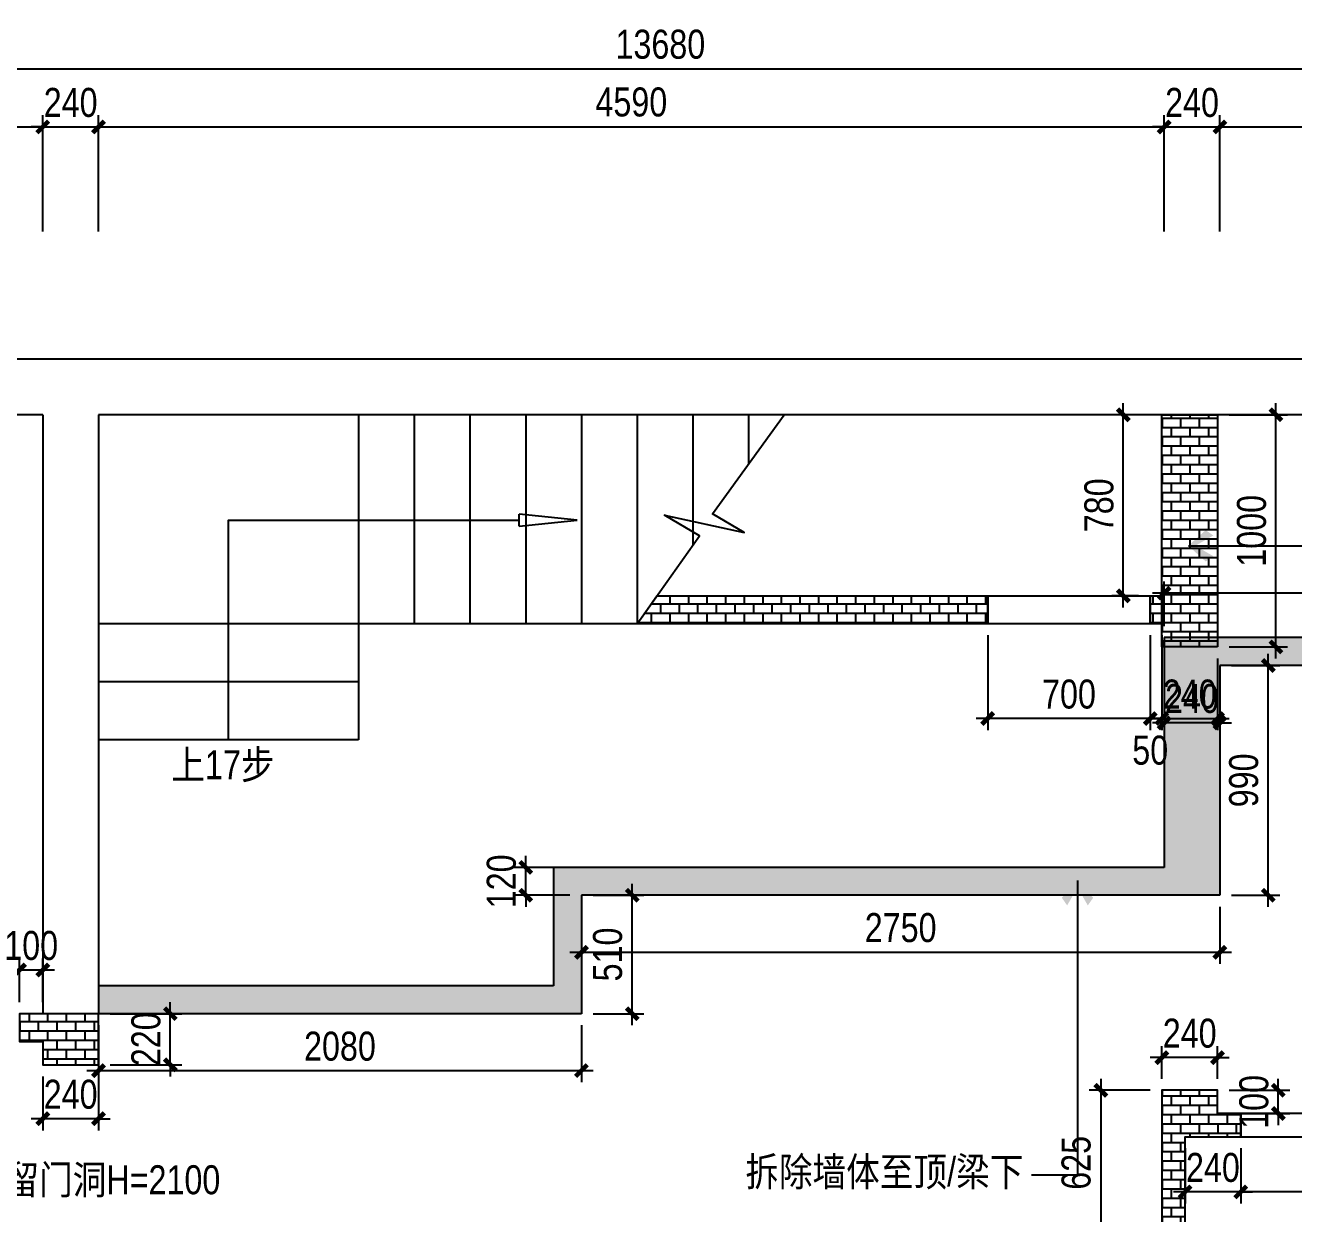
# Model space of a CAD drawing. Extents: x 160245 to 405305, y -111140 to 232735.
# Drawn here: x 319581 to 325044, y 79552 to 84670 of the extents above; entities that cross this region are included whole.
import ezdxf

# ---------------------------------------------------------------- set-up
doc = ezdxf.new("R2010")
doc.units = 0
doc.header["$LTSCALE"] = 10
doc.header["$MEASUREMENT"] = 0
doc.linetypes.add('DASH', pattern=[0.35, 0.25, -0.1])
doc.layers.get('Defpoints').update_dxf_attribs({"color": 229})
for name, color, linetype in [('P-N wall 新建隔墙2', 241, 'Continuous'), ('P-O wall 原始墙体', 245, 'Continuous'), ('P-O wall 拆除墙体', 245, 'Continuous'), ('P-o 原建筑尺寸', 8, 'Continuous'), ('P-Stair 楼梯（原建筑设备）', 159, 'Continuous')]:
    doc.layers.add(name, color=color, linetype=linetype)
doc.styles.add('PDC DIM', font='PMingLiU-ExtB.ttf', dxfattribs={"width": 0.85})
doc.dimstyles.new('PDC-A2', dxfattribs={"dimscale": 0, "dimtxt": 2.5, "dimasz": 1, "dimexe": 1, "dimexo": 1, "dimgap": 0.7, "dimtad": 1, "dimdec": 0, "dimtxsty": 'PDC DIM', "dimblk": 'ARCHTICK', "dimcen": 1, "dimdle": 1, "dimclrd": 8, "dimclre": 8, "dimclrt": 9, "dimadec": 0, "dimazin": 0, "dimtfac": 1, "dimtdec": 0, "dimtix": 1, "dimtmove": 2, "dimatfit": 3, "dimldrblk": 'PDC A2 T R', "dimfxl": 10, "dimfxlon": 1, "dimarcsym": 0})
pattern_1 = [(0, (9438.613, 385738.773), (0, 40), []), (90, (9438.613, 385738.773), (-40, 40), [40, -40])]

# ---------------------------------------------------------------- blocks, each defined once
blk = doc.blocks.new('ggf')
for p, q in [((-151815.7, -293348.9), (-151841.7, -293598.4)), ((-151789.7, -293598.4), (-151815.7, -293348.9)), ((-151789.7, -293598.4), (-151841.7, -293598.4))]:
    blk.add_line(p, q)
blk = doc.blocks.new('_ArchTick')
at = {"color": 0, "linetype": 'ByBlock', "const_width": 0.4}
blk.add_lwpolyline([(-0.5, -0.5), (0.5, 0.5)], dxfattribs=at)
blk = doc.blocks.new('*D1537')
at = {"layer": 'Defpoints', "color": 0}
for p in [(319656.5, 84233), (315716.5, 83733), (319656.5, 83733)]:
    blk.add_point(p, dxfattribs=at)
at = {"layer": 'P-o 原建筑尺寸', "color": 8, "lineweight": -2}
for p, q in [((315716.5, 83783), (315716.5, 84283)), ((319656.5, 83783), (319656.5, 84283)), ((315666.5, 84233), (319706.5, 84233))]:
    blk.add_line(p, q, dxfattribs=at)
at = {"layer": 'P-o 原建筑尺寸', "color": 8, "lineweight": -2, "xscale": 50, "yscale": 50, "zscale": 50, "rotation": 180}
blk.add_blockref('_ArchTick', (315716.5, 84233), dxfattribs=at)
at = {"layer": 'P-o 原建筑尺寸', "color": 8, "lineweight": -2, "xscale": 50, "yscale": 50, "zscale": 50}
blk.add_blockref('_ArchTick', (319656.5, 84233), dxfattribs=at)
at = {"layer": 'P-o 原建筑尺寸', "color": 9, "insert": (317686.5, 84338.4), "char_height": 125, "attachment_point": 5, "style": 'PDC DIM'}
blk.add_mtext('3940', dxfattribs=at)
blk = doc.blocks.new('PDC A2 T R')
at = {"color": 0, "linetype": 'ByBlock'}
blk.add_line((0, 0), (-2, 0), dxfattribs=at)
for points in [[(-2.15, 0.89), (-1.49, 1.35), (-0.6, 0), (0, 0)], [(-2.15, -0.89), (-1.49, -1.35), (-0.6, 0), (0, 0)]]:
    blk.add_solid(points, dxfattribs=at)
blk = doc.blocks.new('*D1538')
at = {"layer": 'Defpoints', "color": 0}
for p in [(319896.5, 84233), (319656.5, 83733), (319896.5, 83733)]:
    blk.add_point(p, dxfattribs=at)
at = {"layer": 'P-o 原建筑尺寸', "color": 8, "lineweight": -2}
for p, q in [((319656.5, 83783), (319656.5, 84283)), ((319896.5, 83783), (319896.5, 84283)), ((319656.5, 84233), (319606.5, 84233)), ((319656.5, 84233), (319896.5, 84233)), ((319896.5, 84233), (319946.5, 84233))]:
    blk.add_line(p, q, dxfattribs=at)
at = {"layer": 'P-o 原建筑尺寸', "color": 8, "lineweight": -2, "xscale": 50, "yscale": 50, "zscale": 50}
blk.add_blockref('_ArchTick', (319656.5, 84233), dxfattribs=at)
at = {"layer": 'P-o 原建筑尺寸', "color": 8, "lineweight": -2, "xscale": 50, "yscale": 50, "zscale": 50, "rotation": 180}
blk.add_blockref('_ArchTick', (319896.5, 84233), dxfattribs=at)
at = {"layer": 'P-o 原建筑尺寸', "color": 9, "insert": (319776.5, 84337.6), "char_height": 125, "attachment_point": 5, "style": 'PDC DIM'}
blk.add_mtext('240', dxfattribs=at)
blk = doc.blocks.new('*D1539')
at = {"layer": 'Defpoints', "color": 0}
for p in [(328916.5, 84233), (324726.5, 83733), (328916.5, 83733)]:
    blk.add_point(p, dxfattribs=at)
at = {"layer": 'P-o 原建筑尺寸', "color": 8, "lineweight": -2}
for p, q in [((324726.5, 83783), (324726.5, 84283)), ((328916.5, 83783), (328916.5, 84283)), ((324676.5, 84233), (328966.5, 84233))]:
    blk.add_line(p, q, dxfattribs=at)
at = {"layer": 'P-o 原建筑尺寸', "color": 8, "lineweight": -2, "xscale": 50, "yscale": 50, "zscale": 50, "rotation": 180}
blk.add_blockref('_ArchTick', (324726.5, 84233), dxfattribs=at)
at = {"layer": 'P-o 原建筑尺寸', "color": 8, "lineweight": -2, "xscale": 50, "yscale": 50, "zscale": 50}
blk.add_blockref('_ArchTick', (328916.5, 84233), dxfattribs=at)
at = {"layer": 'P-o 原建筑尺寸', "color": 9, "insert": (326821.5, 84338.4), "char_height": 125, "attachment_point": 5, "style": 'PDC DIM'}
blk.add_mtext('4190', dxfattribs=at)
blk = doc.blocks.new('*D1541')
at = {"layer": 'Defpoints', "color": 0}
for p in [(329156.5, 84483), (315476.5, 83733), (329156.5, 83733)]:
    blk.add_point(p, dxfattribs=at)
at = {"layer": 'P-o 原建筑尺寸', "color": 8, "lineweight": -2}
for p, q in [((315476.5, 83983), (315476.5, 84533)), ((329156.5, 83983), (329156.5, 84533)), ((315426.5, 84483), (329206.5, 84483))]:
    blk.add_line(p, q, dxfattribs=at)
at = {"layer": 'P-o 原建筑尺寸', "color": 8, "lineweight": -2, "xscale": 50, "yscale": 50, "zscale": 50, "rotation": 180}
blk.add_blockref('_ArchTick', (315476.5, 84483), dxfattribs=at)
at = {"layer": 'P-o 原建筑尺寸', "color": 8, "lineweight": -2, "xscale": 50, "yscale": 50, "zscale": 50}
blk.add_blockref('_ArchTick', (329156.5, 84483), dxfattribs=at)
at = {"layer": 'P-o 原建筑尺寸', "color": 9, "insert": (322316.5, 84588.4), "char_height": 125, "attachment_point": 5, "style": 'PDC DIM'}
blk.add_mtext('13680', dxfattribs=at)
blk = doc.blocks.new('*D1554')
at = {"layer": 'Defpoints', "color": 0}
for p in [(324486.5, 84233), (319896.5, 83733), (324486.5, 83733)]:
    blk.add_point(p, dxfattribs=at)
at = {"layer": 'P-o 原建筑尺寸', "color": 8, "lineweight": -2}
for p, q in [((319896.5, 83783), (319896.5, 84283)), ((324486.5, 83783), (324486.5, 84283)), ((319846.5, 84233), (324536.5, 84233))]:
    blk.add_line(p, q, dxfattribs=at)
at = {"layer": 'P-o 原建筑尺寸', "color": 8, "lineweight": -2, "xscale": 50, "yscale": 50, "zscale": 50, "rotation": 180}
blk.add_blockref('_ArchTick', (319896.5, 84233), dxfattribs=at)
at = {"layer": 'P-o 原建筑尺寸', "color": 8, "lineweight": -2, "xscale": 50, "yscale": 50, "zscale": 50}
blk.add_blockref('_ArchTick', (324486.5, 84233), dxfattribs=at)
at = {"layer": 'P-o 原建筑尺寸', "color": 9, "insert": (322191.5, 84339.6), "char_height": 125, "attachment_point": 5, "style": 'PDC DIM'}
blk.add_mtext('4590', dxfattribs=at)
blk = doc.blocks.new('*D1555')
at = {"layer": 'Defpoints', "color": 0}
for p in [(324726.5, 84233), (324486.5, 83733), (324726.5, 83733)]:
    blk.add_point(p, dxfattribs=at)
at = {"layer": 'P-o 原建筑尺寸', "color": 8, "lineweight": -2}
for p, q in [((324486.5, 83783), (324486.5, 84283)), ((324726.5, 83783), (324726.5, 84283)), ((324486.5, 84233), (324436.5, 84233)), ((324486.5, 84233), (324726.5, 84233)), ((324726.5, 84233), (324776.5, 84233))]:
    blk.add_line(p, q, dxfattribs=at)
at = {"layer": 'P-o 原建筑尺寸', "color": 8, "lineweight": -2, "xscale": 50, "yscale": 50, "zscale": 50}
blk.add_blockref('_ArchTick', (324486.5, 84233), dxfattribs=at)
at = {"layer": 'P-o 原建筑尺寸', "color": 8, "lineweight": -2, "xscale": 50, "yscale": 50, "zscale": 50, "rotation": 180}
blk.add_blockref('_ArchTick', (324726.5, 84233), dxfattribs=at)
at = {"layer": 'P-o 原建筑尺寸', "color": 9, "insert": (324606.5, 84337.6), "char_height": 125, "attachment_point": 5, "style": 'PDC DIM'}
blk.add_mtext('240', dxfattribs=at)
blk = doc.blocks.new('*D1622')
at = {"layer": 'Defpoints', "color": 0}
for p in [(319896.5, 80413), (321976.5, 80413), (321976.5, 80167.7)]:
    blk.add_point(p, dxfattribs=at)
at = {"layer": 'P-O wall 拆除墙体', "color": 8, "lineweight": -2}
for p, q in [((319896.5, 80363), (319896.5, 80117.7)), ((321976.5, 80363), (321976.5, 80117.7)), ((319846.5, 80167.7), (322026.5, 80167.7))]:
    blk.add_line(p, q, dxfattribs=at)
at = {"layer": 'P-O wall 拆除墙体', "color": 8, "lineweight": -2, "xscale": 50, "yscale": 50, "zscale": 50, "rotation": 180}
blk.add_blockref('_ArchTick', (319896.5, 80167.7), dxfattribs=at)
at = {"layer": 'P-O wall 拆除墙体', "color": 8, "lineweight": -2, "xscale": 50, "yscale": 50, "zscale": 50}
blk.add_blockref('_ArchTick', (321976.5, 80167.7), dxfattribs=at)
at = {"layer": 'P-O wall 拆除墙体', "color": 9, "insert": (320936.5, 80272.3), "char_height": 125, "attachment_point": 5, "style": 'PDC DIM'}
blk.add_mtext('2080', dxfattribs=at)
blk = doc.blocks.new('*D1623')
at = {"layer": 'Defpoints', "color": 0}
for p in [(321976.5, 80923), (322195.6, 80923), (321976.5, 80413)]:
    blk.add_point(p, dxfattribs=at)
at = {"layer": 'P-O wall 拆除墙体', "color": 8, "lineweight": -2}
for p, q in [((322195.6, 80363), (322195.6, 80973)), ((322026.5, 80923), (322245.6, 80923)), ((322026.5, 80413), (322245.6, 80413))]:
    blk.add_line(p, q, dxfattribs=at)
at = {"layer": 'P-O wall 拆除墙体', "color": 8, "lineweight": -2, "xscale": 50, "yscale": 50, "zscale": 50}
for p, rotation in [((322195.6, 80923), 90), ((322195.6, 80413), 270)]:
    blk.add_blockref('_ArchTick', p, dxfattribs=dict(at, rotation=rotation))
at = {"layer": 'P-O wall 拆除墙体', "color": 9, "insert": (322089.8, 80668), "char_height": 125, "attachment_point": 5, "rotation": 90, "style": 'PDC DIM'}
blk.add_mtext('510', dxfattribs=at)
blk = doc.blocks.new('*D1624')
at = {"layer": 'Defpoints', "color": 0}
for p in [(321976.5, 80923), (324726.5, 80923), (324726.5, 80677.3)]:
    blk.add_point(p, dxfattribs=at)
at = {"layer": 'P-O wall 拆除墙体', "color": 8, "lineweight": -2}
for p, q in [((321976.5, 80873), (321976.5, 80627.3)), ((324726.5, 80873), (324726.5, 80627.3)), ((321926.5, 80677.3), (324776.5, 80677.3))]:
    blk.add_line(p, q, dxfattribs=at)
at = {"layer": 'P-O wall 拆除墙体', "color": 8, "lineweight": -2, "xscale": 50, "yscale": 50, "zscale": 50, "rotation": 180}
blk.add_blockref('_ArchTick', (321976.5, 80677.3), dxfattribs=at)
at = {"layer": 'P-O wall 拆除墙体', "color": 8, "lineweight": -2, "xscale": 50, "yscale": 50, "zscale": 50}
blk.add_blockref('_ArchTick', (324726.5, 80677.3), dxfattribs=at)
at = {"layer": 'P-O wall 拆除墙体', "color": 9, "insert": (323351.5, 80783.1), "char_height": 125, "attachment_point": 5, "style": 'PDC DIM'}
blk.add_mtext('2750', dxfattribs=at)
blk = doc.blocks.new('*D1625')
at = {"layer": 'Defpoints', "color": 0}
for p in [(324726.5, 81913), (324934.9, 81913), (324726.5, 80923)]:
    blk.add_point(p, dxfattribs=at)
at = {"layer": 'P-O wall 拆除墙体', "color": 8, "lineweight": -2}
for p, q in [((324934.9, 80873), (324934.9, 81963)), ((324776.5, 81913), (324984.9, 81913)), ((324776.5, 80923), (324984.9, 80923))]:
    blk.add_line(p, q, dxfattribs=at)
at = {"layer": 'P-O wall 拆除墙体', "color": 8, "lineweight": -2, "xscale": 50, "yscale": 50, "zscale": 50}
for p, rotation in [((324934.9, 81913), 90), ((324934.9, 80923), 270)]:
    blk.add_blockref('_ArchTick', p, dxfattribs=dict(at, rotation=rotation))
at = {"layer": 'P-O wall 拆除墙体', "color": 9, "insert": (324829.5, 81418), "char_height": 125, "attachment_point": 5, "rotation": 90, "style": 'PDC DIM'}
blk.add_mtext('990', dxfattribs=at)
blk = doc.blocks.new('*D1626')
at = {"layer": 'Defpoints', "color": 0}
for p in [(324486.5, 82224.3), (324486.5, 82033), (327906.5, 82033)]:
    blk.add_point(p, dxfattribs=at)
at = {"layer": 'P-O wall 拆除墙体', "color": 8, "lineweight": -2}
for p, q in [((324486.5, 82083), (324486.5, 82274.3)), ((327906.5, 82083), (327906.5, 82274.3)), ((327956.5, 82224.3), (324436.5, 82224.3))]:
    blk.add_line(p, q, dxfattribs=at)
at = {"layer": 'P-O wall 拆除墙体', "color": 8, "lineweight": -2, "xscale": 50, "yscale": 50, "zscale": 50, "rotation": 180}
blk.add_blockref('_ArchTick', (324486.5, 82224.3), dxfattribs=at)
at = {"layer": 'P-O wall 拆除墙体', "color": 8, "lineweight": -2, "xscale": 50, "yscale": 50, "zscale": 50}
blk.add_blockref('_ArchTick', (327906.5, 82224.3), dxfattribs=at)
at = {"layer": 'P-O wall 拆除墙体', "color": 9, "insert": (326196.5, 82328.9), "char_height": 125, "attachment_point": 5, "style": 'PDC DIM'}
blk.add_mtext('3420', dxfattribs=at)
blk = doc.blocks.new('*D1633')
at = {"layer": 'Defpoints', "color": 0}
for p in [(321736.7, 81043), (321976.5, 81043), (321976.5, 80923)]:
    blk.add_point(p, dxfattribs=at)
at = {"layer": 'P-O wall 拆除墙体', "color": 8, "lineweight": -2}
for p, q in [((321736.7, 81043), (321736.7, 81093)), ((321926.5, 81043), (321686.7, 81043)), ((321736.7, 80923), (321736.7, 81043)), ((321926.5, 80923), (321686.7, 80923)), ((321736.7, 80923), (321736.7, 80873))]:
    blk.add_line(p, q, dxfattribs=at)
at = {"layer": 'P-O wall 拆除墙体', "color": 8, "lineweight": -2, "xscale": 50, "yscale": 50, "zscale": 50}
for p, rotation in [((321736.7, 81043), 270), ((321736.7, 80923), 90)]:
    blk.add_blockref('_ArchTick', p, dxfattribs=dict(at, rotation=rotation))
at = {"layer": 'P-O wall 拆除墙体', "color": 9, "insert": (321632.1, 80983), "char_height": 125, "attachment_point": 5, "rotation": 90, "style": 'PDC DIM'}
blk.add_mtext('120', dxfattribs=at)
blk = doc.blocks.new('*D1634')
at = {"layer": 'Defpoints', "color": 0}
for p in [(324486.5, 81913), (324726.5, 81913), (324486.5, 81665.5)]:
    blk.add_point(p, dxfattribs=at)
at = {"layer": 'P-O wall 拆除墙体', "color": 8, "lineweight": -2}
for p, q in [((324486.5, 81863), (324486.5, 81615.5)), ((324726.5, 81863), (324726.5, 81615.5)), ((324486.5, 81665.5), (324436.5, 81665.5)), ((324726.5, 81665.5), (324486.5, 81665.5)), ((324726.5, 81665.5), (324776.5, 81665.5))]:
    blk.add_line(p, q, dxfattribs=at)
at = {"layer": 'P-O wall 拆除墙体', "color": 8, "lineweight": -2, "xscale": 50, "yscale": 50, "zscale": 50}
blk.add_blockref('_ArchTick', (324486.5, 81665.5), dxfattribs=at)
at = {"layer": 'P-O wall 拆除墙体', "color": 8, "lineweight": -2, "xscale": 50, "yscale": 50, "zscale": 50, "rotation": 180}
blk.add_blockref('_ArchTick', (324726.5, 81665.5), dxfattribs=at)
at = {"layer": 'P-O wall 拆除墙体', "color": 9, "insert": (324606.5, 81770.1), "char_height": 125, "attachment_point": 5, "style": 'PDC DIM'}
blk.add_mtext('240', dxfattribs=at)
blk = doc.blocks.new('*D1685')
at = {"layer": 'Defpoints', "color": 0}
for p in [(319556.5, 80601.4), (318756.5, 80413), (319556.5, 80413)]:
    blk.add_point(p, dxfattribs=at)
at = {"layer": 'P-N wall 新建隔墙2', "color": 8, "lineweight": -2}
for p, q in [((318756.5, 80463), (318756.5, 80651.4)), ((319556.5, 80463), (319556.5, 80651.4)), ((318706.5, 80601.4), (319606.5, 80601.4))]:
    blk.add_line(p, q, dxfattribs=at)
at = {"layer": 'P-N wall 新建隔墙2', "color": 8, "lineweight": -2, "xscale": 50, "yscale": 50, "zscale": 50, "rotation": 180}
blk.add_blockref('_ArchTick', (318756.5, 80601.4), dxfattribs=at)
at = {"layer": 'P-N wall 新建隔墙2', "color": 8, "lineweight": -2, "xscale": 50, "yscale": 50, "zscale": 50}
blk.add_blockref('_ArchTick', (319556.5, 80601.4), dxfattribs=at)
at = {"layer": 'P-N wall 新建隔墙2', "color": 9, "insert": (319156.5, 80706), "char_height": 125, "attachment_point": 5, "style": 'PDC DIM'}
blk.add_mtext('800', dxfattribs=at)
blk = doc.blocks.new('*D1686')
at = {"layer": 'Defpoints', "color": 0}
for p in [(319656.5, 80601.4), (319556.5, 80413), (319656.5, 80413)]:
    blk.add_point(p, dxfattribs=at)
at = {"layer": 'P-N wall 新建隔墙2', "color": 8, "lineweight": -2}
for p, q in [((319556.5, 80463), (319556.5, 80651.4)), ((319656.5, 80463), (319656.5, 80651.4)), ((319556.5, 80601.4), (319506.5, 80601.4)), ((319556.5, 80601.4), (319656.5, 80601.4)), ((319656.5, 80601.4), (319706.5, 80601.4))]:
    blk.add_line(p, q, dxfattribs=at)
at = {"layer": 'P-N wall 新建隔墙2', "color": 8, "lineweight": -2, "xscale": 50, "yscale": 50, "zscale": 50}
blk.add_blockref('_ArchTick', (319556.5, 80601.4), dxfattribs=at)
at = {"layer": 'P-N wall 新建隔墙2', "color": 8, "lineweight": -2, "xscale": 50, "yscale": 50, "zscale": 50, "rotation": 180}
blk.add_blockref('_ArchTick', (319656.5, 80601.4), dxfattribs=at)
at = {"layer": 'P-N wall 新建隔墙2', "color": 9, "insert": (319606.5, 80706), "char_height": 125, "attachment_point": 5, "style": 'PDC DIM'}
blk.add_mtext('100', dxfattribs=at)
blk = doc.blocks.new('*D1687')
at = {"layer": 'Defpoints', "color": 0}
for p in [(319896.5, 80413), (320205.8, 80413), (319896.5, 80193)]:
    blk.add_point(p, dxfattribs=at)
at = {"layer": 'P-N wall 新建隔墙2', "color": 8, "lineweight": -2}
for p, q in [((319946.5, 80413), (320255.8, 80413)), ((320205.8, 80413), (320205.8, 80463)), ((320205.8, 80193), (320205.8, 80413)), ((319946.5, 80193), (320255.8, 80193)), ((320205.8, 80193), (320205.8, 80143))]:
    blk.add_line(p, q, dxfattribs=at)
at = {"layer": 'P-N wall 新建隔墙2', "color": 8, "lineweight": -2, "xscale": 50, "yscale": 50, "zscale": 50}
for p, rotation in [((320205.8, 80413), 270), ((320205.8, 80193), 90)]:
    blk.add_blockref('_ArchTick', p, dxfattribs=dict(at, rotation=rotation))
at = {"layer": 'P-N wall 新建隔墙2', "color": 9, "insert": (320101.2, 80303), "char_height": 125, "attachment_point": 5, "rotation": 90, "style": 'PDC DIM'}
blk.add_mtext('220', dxfattribs=at)
blk = doc.blocks.new('*D1688')
at = {"layer": 'Defpoints', "color": 0}
for p in [(319656.5, 80193), (319896.5, 80193), (319656.5, 79960.5)]:
    blk.add_point(p, dxfattribs=at)
at = {"layer": 'P-N wall 新建隔墙2', "color": 8, "lineweight": -2}
for p, q in [((319656.5, 80143), (319656.5, 79910.5)), ((319896.5, 80143), (319896.5, 79910.5)), ((319656.5, 79960.5), (319606.5, 79960.5)), ((319896.5, 79960.5), (319656.5, 79960.5)), ((319896.5, 79960.5), (319946.5, 79960.5))]:
    blk.add_line(p, q, dxfattribs=at)
at = {"layer": 'P-N wall 新建隔墙2', "color": 8, "lineweight": -2, "xscale": 50, "yscale": 50, "zscale": 50}
blk.add_blockref('_ArchTick', (319656.5, 79960.5), dxfattribs=at)
at = {"layer": 'P-N wall 新建隔墙2', "color": 8, "lineweight": -2, "xscale": 50, "yscale": 50, "zscale": 50, "rotation": 180}
blk.add_blockref('_ArchTick', (319896.5, 79960.5), dxfattribs=at)
at = {"layer": 'P-N wall 新建隔墙2', "color": 9, "insert": (319776.5, 80065.1), "char_height": 125, "attachment_point": 5, "style": 'PDC DIM'}
blk.add_mtext('240', dxfattribs=at)
blk = doc.blocks.new('*D1691')
at = {"layer": 'Defpoints', "color": 0}
for p in [(324716.5, 82993), (324967.9, 82993), (324716.5, 81993)]:
    blk.add_point(p, dxfattribs=at)
at = {"layer": 'P-N wall 新建隔墙2', "color": 8, "lineweight": -2}
for p, q in [((324967.9, 81943), (324967.9, 83043)), ((324766.5, 82993), (325017.9, 82993)), ((324766.5, 81993), (325017.9, 81993))]:
    blk.add_line(p, q, dxfattribs=at)
at = {"layer": 'P-N wall 新建隔墙2', "color": 8, "lineweight": -2, "xscale": 50, "yscale": 50, "zscale": 50}
for p, rotation in [((324967.9, 82993), 90), ((324967.9, 81993), 270)]:
    blk.add_blockref('_ArchTick', p, dxfattribs=dict(at, rotation=rotation))
at = {"layer": 'P-N wall 新建隔墙2', "color": 9, "insert": (324863.4, 82493), "char_height": 125, "attachment_point": 5, "rotation": 90, "style": 'PDC DIM'}
blk.add_mtext('1000', dxfattribs=at)
blk = doc.blocks.new('*D1692')
at = {"layer": 'Defpoints', "color": 0}
for p in [(324310.6, 82993), (324396.5, 82993), (324426.5, 82213)]:
    blk.add_point(p, dxfattribs=at)
at = {"layer": 'P-N wall 新建隔墙2', "color": 8, "lineweight": -2}
for p, q in [((324310.6, 82163), (324310.6, 83043)), ((324346.5, 82993), (324260.6, 82993)), ((324376.5, 82213), (324260.6, 82213))]:
    blk.add_line(p, q, dxfattribs=at)
at = {"layer": 'P-N wall 新建隔墙2', "color": 8, "lineweight": -2, "xscale": 50, "yscale": 50, "zscale": 50}
for p, rotation in [((324310.6, 82993), 90), ((324310.6, 82213), 270)]:
    blk.add_blockref('_ArchTick', p, dxfattribs=dict(at, rotation=rotation))
at = {"layer": 'P-N wall 新建隔墙2', "color": 9, "insert": (324206, 82603), "char_height": 125, "attachment_point": 5, "rotation": 90, "style": 'PDC DIM'}
blk.add_mtext('780', dxfattribs=at)
blk = doc.blocks.new('*D1693')
at = {"layer": 'Defpoints', "color": 0}
for p in [(324426.5, 82093), (324476.5, 82093), (324476.5, 81684.4)]:
    blk.add_point(p, dxfattribs=at)
at = {"layer": 'P-N wall 新建隔墙2', "color": 8, "lineweight": -2}
for p, q in [((324426.5, 82043), (324426.5, 81634.4)), ((324476.5, 82043), (324476.5, 81634.4)), ((324426.5, 81684.4), (324376.5, 81684.4)), ((324426.5, 81684.4), (324476.5, 81684.4)), ((324476.5, 81684.4), (324526.5, 81684.4))]:
    blk.add_line(p, q, dxfattribs=at)
at = {"layer": 'P-N wall 新建隔墙2', "color": 8, "lineweight": -2, "xscale": 50, "yscale": 50, "zscale": 50}
blk.add_blockref('_ArchTick', (324426.5, 81684.4), dxfattribs=at)
at = {"layer": 'P-N wall 新建隔墙2', "color": 8, "lineweight": -2, "xscale": 50, "yscale": 50, "zscale": 50, "rotation": 180}
blk.add_blockref('_ArchTick', (324476.5, 81684.4), dxfattribs=at)
at = {"layer": 'P-N wall 新建隔墙2', "color": 9, "insert": (324426.5, 81547.5), "char_height": 125, "attachment_point": 5, "style": 'PDC DIM'}
blk.add_mtext('50', dxfattribs=at)
blk = doc.blocks.new('*D1694')
at = {"layer": 'Defpoints', "color": 0}
for p in [(324476.5, 81993), (324716.5, 81993), (324716.5, 81684.4)]:
    blk.add_point(p, dxfattribs=at)
at = {"layer": 'P-N wall 新建隔墙2', "color": 8, "lineweight": -2}
for p, q in [((324476.5, 81943), (324476.5, 81634.4)), ((324716.5, 81943), (324716.5, 81634.4)), ((324476.5, 81684.4), (324426.5, 81684.4)), ((324476.5, 81684.4), (324716.5, 81684.4)), ((324716.5, 81684.4), (324766.5, 81684.4))]:
    blk.add_line(p, q, dxfattribs=at)
at = {"layer": 'P-N wall 新建隔墙2', "color": 8, "lineweight": -2, "xscale": 50, "yscale": 50, "zscale": 50}
blk.add_blockref('_ArchTick', (324476.5, 81684.4), dxfattribs=at)
at = {"layer": 'P-N wall 新建隔墙2', "color": 8, "lineweight": -2, "xscale": 50, "yscale": 50, "zscale": 50, "rotation": 180}
blk.add_blockref('_ArchTick', (324716.5, 81684.4), dxfattribs=at)
at = {"layer": 'P-N wall 新建隔墙2', "color": 9, "insert": (324596.5, 81789), "char_height": 125, "attachment_point": 5, "style": 'PDC DIM'}
blk.add_mtext('240', dxfattribs=at)
blk = doc.blocks.new('*D1695')
at = {"layer": 'Defpoints', "color": 0}
for p in [(323726.5, 82093), (324426.5, 82093), (323726.5, 81684.4)]:
    blk.add_point(p, dxfattribs=at)
at = {"layer": 'P-N wall 新建隔墙2', "color": 8, "lineweight": -2}
for p, q in [((323726.5, 82043), (323726.5, 81634.4)), ((324426.5, 82043), (324426.5, 81634.4)), ((324476.5, 81684.4), (323676.5, 81684.4))]:
    blk.add_line(p, q, dxfattribs=at)
at = {"layer": 'P-N wall 新建隔墙2', "color": 8, "lineweight": -2, "xscale": 50, "yscale": 50, "zscale": 50, "rotation": 180}
blk.add_blockref('_ArchTick', (323726.5, 81684.4), dxfattribs=at)
at = {"layer": 'P-N wall 新建隔墙2', "color": 8, "lineweight": -2, "xscale": 50, "yscale": 50, "zscale": 50}
blk.add_blockref('_ArchTick', (324426.5, 81684.4), dxfattribs=at)
at = {"layer": 'P-N wall 新建隔墙2', "color": 9, "insert": (324076.5, 81789), "char_height": 125, "attachment_point": 5, "style": 'PDC DIM'}
blk.add_mtext('700', dxfattribs=at)
blk = doc.blocks.new('*D1698')
at = {"layer": 'Defpoints', "color": 0}
for p in [(324816.5, 79883), (325616.5, 79883), (324816.5, 79645.3)]:
    blk.add_point(p, dxfattribs=at)
at = {"layer": 'P-N wall 新建隔墙2', "color": 8, "lineweight": -2}
for p, q in [((324816.5, 79833), (324816.5, 79595.3)), ((325616.5, 79833), (325616.5, 79595.3)), ((325666.5, 79645.3), (324766.5, 79645.3))]:
    blk.add_line(p, q, dxfattribs=at)
at = {"layer": 'P-N wall 新建隔墙2', "color": 8, "lineweight": -2, "xscale": 50, "yscale": 50, "zscale": 50, "rotation": 180}
blk.add_blockref('_ArchTick', (324816.5, 79645.3), dxfattribs=at)
at = {"layer": 'P-N wall 新建隔墙2', "color": 8, "lineweight": -2, "xscale": 50, "yscale": 50, "zscale": 50}
blk.add_blockref('_ArchTick', (325616.5, 79645.3), dxfattribs=at)
at = {"layer": 'P-N wall 新建隔墙2', "color": 9, "insert": (325216.5, 79749.9), "char_height": 125, "attachment_point": 5, "style": 'PDC DIM'}
blk.add_mtext('800', dxfattribs=at)
blk = doc.blocks.new('*D1699')
at = {"layer": 'Defpoints', "color": 0}
for p in [(324576.5, 79883), (324816.5, 79883), (324576.5, 79645.3)]:
    blk.add_point(p, dxfattribs=at)
at = {"layer": 'P-N wall 新建隔墙2', "color": 8, "lineweight": -2}
for p, q in [((324576.5, 79833), (324576.5, 79595.3)), ((324816.5, 79833), (324816.5, 79595.3)), ((324576.5, 79645.3), (324526.5, 79645.3)), ((324816.5, 79645.3), (324576.5, 79645.3)), ((324816.5, 79645.3), (324866.5, 79645.3))]:
    blk.add_line(p, q, dxfattribs=at)
at = {"layer": 'P-N wall 新建隔墙2', "color": 8, "lineweight": -2, "xscale": 50, "yscale": 50, "zscale": 50}
blk.add_blockref('_ArchTick', (324576.5, 79645.3), dxfattribs=at)
at = {"layer": 'P-N wall 新建隔墙2', "color": 8, "lineweight": -2, "xscale": 50, "yscale": 50, "zscale": 50, "rotation": 180}
blk.add_blockref('_ArchTick', (324816.5, 79645.3), dxfattribs=at)
at = {"layer": 'P-N wall 新建隔墙2', "color": 9, "insert": (324696.5, 79749.9), "char_height": 125, "attachment_point": 5, "style": 'PDC DIM'}
blk.add_mtext('240', dxfattribs=at)
blk = doc.blocks.new('*D1700')
at = {"layer": 'Defpoints', "color": 0}
for p in [(324476.5, 80083), (324213.6, 79458), (324476.5, 79458)]:
    blk.add_point(p, dxfattribs=at)
at = {"layer": 'P-N wall 新建隔墙2', "color": 8, "lineweight": -2}
for p, q in [((324213.6, 80133), (324213.6, 79408)), ((324426.5, 80083), (324163.6, 80083)), ((324426.5, 79458), (324163.6, 79458))]:
    blk.add_line(p, q, dxfattribs=at)
at = {"layer": 'P-N wall 新建隔墙2', "color": 8, "lineweight": -2, "xscale": 50, "yscale": 50, "zscale": 50}
for p, rotation in [((324213.6, 80083), 90), ((324213.6, 79458), 270)]:
    blk.add_blockref('_ArchTick', p, dxfattribs=dict(at, rotation=rotation))
at = {"layer": 'P-N wall 新建隔墙2', "color": 9, "insert": (324107.8, 79770.5), "char_height": 125, "attachment_point": 5, "rotation": 90, "style": 'PDC DIM'}
blk.add_mtext('625', dxfattribs=at)
blk = doc.blocks.new('*D1704')
at = {"layer": 'Defpoints', "color": 0}
for p in [(324476.5, 80223.7), (324476.5, 80083), (324716.5, 80083)]:
    blk.add_point(p, dxfattribs=at)
at = {"layer": 'P-N wall 新建隔墙2', "color": 8, "lineweight": -2}
for p, q in [((324476.5, 80133), (324476.5, 80273.7)), ((324716.5, 80133), (324716.5, 80273.7)), ((324476.5, 80223.7), (324426.5, 80223.7)), ((324716.5, 80223.7), (324476.5, 80223.7)), ((324716.5, 80223.7), (324766.5, 80223.7))]:
    blk.add_line(p, q, dxfattribs=at)
at = {"layer": 'P-N wall 新建隔墙2', "color": 8, "lineweight": -2, "xscale": 50, "yscale": 50, "zscale": 50}
blk.add_blockref('_ArchTick', (324476.5, 80223.7), dxfattribs=at)
at = {"layer": 'P-N wall 新建隔墙2', "color": 8, "lineweight": -2, "xscale": 50, "yscale": 50, "zscale": 50, "rotation": 180}
blk.add_blockref('_ArchTick', (324716.5, 80223.7), dxfattribs=at)
at = {"layer": 'P-N wall 新建隔墙2', "color": 9, "insert": (324596.5, 80328.3), "char_height": 125, "attachment_point": 5, "style": 'PDC DIM'}
blk.add_mtext('240', dxfattribs=at)
blk = doc.blocks.new('*D1705')
at = {"layer": 'Defpoints', "color": 0}
for p in [(324716.5, 80083), (324977.9, 80083), (324716.5, 79983)]:
    blk.add_point(p, dxfattribs=at)
at = {"layer": 'P-N wall 新建隔墙2', "color": 8, "lineweight": -2}
for p, q in [((324977.9, 80083), (324977.9, 80133)), ((324766.5, 80083), (325027.9, 80083)), ((324977.9, 79983), (324977.9, 80083)), ((324766.5, 79983), (325027.9, 79983)), ((324977.9, 79983), (324977.9, 79933))]:
    blk.add_line(p, q, dxfattribs=at)
at = {"layer": 'P-N wall 新建隔墙2', "color": 8, "lineweight": -2, "xscale": 50, "yscale": 50, "zscale": 50}
for p, rotation in [((324977.9, 80083), 270), ((324977.9, 79983), 90)]:
    blk.add_blockref('_ArchTick', p, dxfattribs=dict(at, rotation=rotation))
at = {"layer": 'P-N wall 新建隔墙2', "color": 9, "insert": (324873.4, 80033), "char_height": 125, "attachment_point": 5, "rotation": 90, "style": 'PDC DIM'}
blk.add_mtext('100', dxfattribs=at)

msp = doc.modelspace()

# ---------------------------------------------------------------- hatches: boundary and pattern name
at = {"layer": 'P-N wall 新建隔墙2'}
h = msp.add_hatch(dxfattribs=at)
h.set_pattern_fill('AR-B816', color=250, scale=5)
h.set_pattern_definition(pattern_1)
h.paths.add_polyline_path([(323726.5, 82093), (322216.5, 82093), (322301.7, 82213), (323726.5, 82213)])
h.paths.add_polyline_path([(324426.5, 82213), (324476.5, 82213), (324476.5, 82093), (324426.5, 82093)])
h.paths.add_polyline_path([(324716.5, 81993), (324476.5, 81993), (324476.5, 82993), (324716.5, 82993)])
h = msp.add_hatch(dxfattribs=at)
h.set_pattern_fill('AR-B816', color=250, scale=5)
h.set_pattern_definition(pattern_1)
h.paths.add_polyline_path([(316336.5, 80293), (315716.5, 80293), (315716.5, 80413), (316336.5, 80413)])
h.paths.add_polyline_path([(318756.5, 80293), (317536.5, 80293), (317536.5, 80413), (318756.5, 80413)])
h.paths.add_polyline_path([(319656.5, 80413), (319556.5, 80413), (319556.5, 80293), (319656.5, 80293), (319656.5, 80193), (319896.5, 80193), (319896.5, 80413)])
h = msp.add_hatch(dxfattribs=at)
h.set_pattern_fill('AR-B816', color=250, scale=5)
h.set_pattern_definition(pattern_1)
h.paths.add_polyline_path([(327786.5, 79883), (327786.5, 79983), (325616.5, 79983), (325616.5, 79883)])
h.paths.add_polyline_path([(324816.5, 79883), (324816.5, 79983), (324716.5, 79983), (324716.5, 80083), (324476.5, 80083), (324476.5, 79458), (324576.5, 79458), (324576.5, 79883)])
h.paths.add_polyline_path([(324576.5, 77808), (324476.5, 77808), (324476.5, 77383), (324576.5, 77383)])
at = {"layer": 'P-O wall 拆除墙体'}
h = msp.add_hatch(dxfattribs=at)
h.set_pattern_fill('ZIGZAG', color=250, scale=200)
h.set_pattern_definition([(0, (9438.613, 385738.773), (25, 25), [25, -25]), (90, (9463.613, 385738.773), (-25, 25), [25, -25])])
h.paths.add_polyline_path([(324726.5, 81913), (326116.5, 81913), (326116.5, 79723), (326336.5, 79723), (326336.5, 79843), (326236.5, 79843), (326236.5, 81913), (327786.5, 81913), (327786.5, 79983), (327906.5, 79983), (327906.5, 82033), (327376.5, 82033), (324486.5, 82033), (324486.5, 81043), (321856.5, 81043), (321856.5, 80533), (319896.5, 80533), (319896.5, 80413), (321976.5, 80413), (321976.5, 80923), (324726.5, 80923)])
h.paths.add_polyline_path([(327156.5, 79843), (327156.5, 79723), (327786.5, 79723), (327786.5, 79843)], flags=17)

# ---------------------------------------------------------------- linework, layer by layer
at = {"layer": 'P-N wall 新建隔墙2'}
for points in [[(324716.5, 81993), (324476.5, 81993), (324476.5, 82993), (324716.5, 82993)], [(323726.5, 82093), (322216.5, 82093), (322301.7, 82213), (323726.5, 82213)], [(324426.5, 82213), (324476.5, 82213), (324476.5, 82093), (324426.5, 82093)]]:
    msp.add_lwpolyline(points, close=True, dxfattribs=at)
at = {"layer": 'P-N wall 新建隔墙2', "linetype": 'DASH'}
for points in [[(324426.5, 82093), (323726.5, 82093), (323726.5, 82213), (324426.5, 82213)], [(324816.5, 79883), (325616.5, 79883), (325616.5, 79983), (324816.5, 79983)]]:
    msp.add_lwpolyline(points, close=True, dxfattribs=at)
at = {"layer": 'P-N wall 新建隔墙2'}
for points in [[(319656.5, 80413), (319556.5, 80413), (319556.5, 80293), (319656.5, 80293), (319656.5, 80193), (319896.5, 80193), (319896.5, 80413), (319656.5, 80413)], [(324576.5, 79458), (324576.5, 79883), (324816.5, 79883), (324816.5, 79983), (324716.5, 79983), (324716.5, 80083), (324476.5, 80083), (324476.5, 79458), (324576.5, 79458)]]:
    msp.add_lwpolyline(points, dxfattribs=at)
at = {"layer": 'P-O wall 原始墙体'}
for p, q in [((329156.5, 83233), (315476.5, 83233)), ((319656.5, 82993), (315716.5, 82993)), ((319656.5, 82993), (319656.5, 80413)), ((328916.5, 82993), (319896.5, 82993)), ((319896.5, 82993), (319896.5, 80413)), ((319896.5, 80413), (319656.5, 80413))]:
    msp.add_line(p, q, dxfattribs=at)
at = {"layer": 'P-O wall 拆除墙体'}
for p, q in [((327906.5, 82033), (324486.5, 82033)), ((324486.5, 82033), (324486.5, 81043)), ((324726.5, 81913), (324726.5, 80923)), ((326116.5, 81913), (324726.5, 81913)), ((324486.5, 81043), (321856.5, 81043)), ((321856.5, 81043), (321856.5, 80533)), ((321976.5, 80923), (321976.5, 80413)), ((324726.5, 80923), (321976.5, 80923)), ((321856.5, 80533), (319896.5, 80533)), ((321976.5, 80413), (319896.5, 80413))]:
    msp.add_line(p, q, dxfattribs=at)
at = {"layer": 'P-Stair 楼梯（原建筑设备）'}
for p, q in [((321016.5, 82993), (321016.5, 81593)), ((321256.5, 82993), (321256.5, 82093)), ((321496.5, 82993), (321496.5, 82093)), ((321736.5, 82993), (321736.5, 82093)), ((321976.5, 82993), (321976.5, 82093)), ((322216.5, 82993), (322216.5, 82093)), ((322456.5, 82993), (322456.5, 82430.8)), ((322696.5, 82993), (322696.5, 82781.4)), ((322216.5, 82093), (319896.5, 82093)), ((321016.5, 81843), (319896.5, 81843)), ((321016.5, 81593), (319896.5, 81593))]:
    msp.add_line(p, q, dxfattribs=at)
for points in [[(322216.5, 82093), (322485.5, 82471.6), (322333.7, 82560.6), (322677.6, 82485.4), (322540.6, 82565.7), (322849.3, 82993)], [(320456.5, 81593), (320456.5, 82538.6), (321708.2, 82538.6)]]:
    msp.add_lwpolyline(points, dxfattribs=at)

# ---------------------------------------------------------------- block references
at = {"layer": 'P-Stair 楼梯（原建筑设备）', "rotation": 270}
msp.add_blockref('ggf', (615306.6, -69277.1), dxfattribs=at)

# ---------------------------------------------------------------- texts
at = {"layer": 'P-N wall 新建隔墙2', "color": 9, "insert": (319350.7, 79760.1), "char_height": 125, "attachment_point": 1, "style": 'PDC DIM'}
msp.add_mtext('{\\fSimSun|b0|i0|c134|p2;预留门洞\\fPMingLiU-ExtB|b0|i0|c136|p18;H=2}1{\\fPMingLiU-ExtB|b0|i0|c136|p18;00}', dxfattribs=at)
at = {"layer": 'P-O wall 拆除墙体', "color": 9, "insert": (323880.1, 79655.5), "char_height": 125, "width": 1796.942, "attachment_point": 9, "style": 'PDC DIM'}
msp.add_mtext('拆除墙体至顶/梁下', dxfattribs=at)
at = {"layer": 'P-Stair 楼梯（原建筑设备）', "insert": (320210.4, 81409.9), "char_height": 125, "width": 1231.747, "attachment_point": 7, "style": 'PDC DIM'}
msp.add_mtext('{\\fSimSun|b0|i0|c134|p2;上\\fPMingLiU-ExtB|b0|i0|c136|p18;17\\fSimSun|b0|i0|c136|p2;步}', dxfattribs=at)

# ---------------------------------------------------------------- dimensions: what is measured, and where the dimension line sits
at = {"layer": 'P-N wall 新建隔墙2'}
for base, p1, p2, picture, middle in [((324310.6, 82993), (324426.5, 82213), (324396.5, 82993), '*D1692', (324206, 82603)), ((324967.9, 82993), (324716.5, 81993), (324716.5, 82993), '*D1691', (324863.4, 82493)), ((320205.8, 80413), (319896.5, 80193), (319896.5, 80413), '*D1687', (320101.2, 80303)), ((324977.9, 80083), (324716.5, 79983), (324716.5, 80083), '*D1705', (324873.4, 80033)), ((324213.6, 79458), (324476.5, 80083), (324476.5, 79458), '*D1700', (324107.8, 79770.5))]:
    dim = msp.add_linear_dim(base=base, p1=p1, p2=p2, angle=90, dimstyle='PDC-A2', override={"dimscale": 50}, dxfattribs=at)
    dim.commit()
    dim.dimension.update_dxf_attribs({"geometry": picture, "text_midpoint": middle})
for base, p1, p2, picture, middle in [((323726.5, 81684.4), (324426.5, 82093), (323726.5, 82093), '*D1695', (324076.5, 81789)), ((324716.5, 81684.4), (324476.5, 81993), (324716.5, 81993), '*D1694', (324596.5, 81789)), ((319556.5, 80601.4), (318756.5, 80413), (319556.5, 80413), '*D1685', (319156.5, 80706)), ((319656.5, 80601.4), (319556.5, 80413), (319656.5, 80413), '*D1686', (319606.5, 80706)), ((324476.5, 80223.7), (324716.5, 80083), (324476.5, 80083), '*D1704', (324596.5, 80328.3)), ((319656.5, 79960.5), (319896.5, 80193), (319656.5, 80193), '*D1688', (319776.5, 80065.1)), ((324576.5, 79645.3), (324816.5, 79883), (324576.5, 79883), '*D1699', (324696.5, 79749.9)), ((324816.5, 79645.3), (325616.5, 79883), (324816.5, 79883), '*D1698', (325216.5, 79749.9))]:
    dim = msp.add_linear_dim(base=base, p1=p1, p2=p2, dimstyle='PDC-A2', override={"dimscale": 50}, dxfattribs=at)
    dim.commit()
    dim.dimension.update_dxf_attribs({"geometry": picture, "text_midpoint": middle})
dim = msp.add_linear_dim(base=(324476.5, 81684.4), p1=(324426.5, 82093), p2=(324476.5, 82093), dimstyle='PDC-A2', override={"dimscale": 50}, dxfattribs=at)
dim.commit()
dim.dimension.update_dxf_attribs({"geometry": '*D1693', "text_midpoint": (324426.5, 81547.5), "dimtype": 160})
at = {"layer": 'P-O wall 拆除墙体'}
for base, p1, p2, picture, middle in [((324486.5, 82224.3), (327906.5, 82033), (324486.5, 82033), '*D1626', (326196.5, 82328.9)), ((324486.5, 81665.5), (324726.5, 81913), (324486.5, 81913), '*D1634', (324606.5, 81770.1)), ((324726.5, 80677.3), (321976.5, 80923), (324726.5, 80923), '*D1624', (323351.5, 80783.1)), ((321976.5, 80167.7), (319896.5, 80413), (321976.5, 80413), '*D1622', (320936.5, 80272.3))]:
    dim = msp.add_linear_dim(base=base, p1=p1, p2=p2, dimstyle='PDC-A2', override={"dimscale": 50}, dxfattribs=at)
    dim.commit()
    dim.dimension.update_dxf_attribs({"geometry": picture, "text_midpoint": middle})
for base, p1, p2, picture, middle in [((324934.9, 81913), (324726.5, 80923), (324726.5, 81913), '*D1625', (324829.5, 81418)), ((321736.7, 81043), (321976.5, 80923), (321976.5, 81043), '*D1633', (321632.1, 80983)), ((322195.6, 80923), (321976.5, 80413), (321976.5, 80923), '*D1623', (322089.8, 80668))]:
    dim = msp.add_linear_dim(base=base, p1=p1, p2=p2, angle=90, dimstyle='PDC-A2', override={"dimscale": 50}, dxfattribs=at)
    dim.commit()
    dim.dimension.update_dxf_attribs({"geometry": picture, "text_midpoint": middle})
at = {"layer": 'P-o 原建筑尺寸'}
for base, p1, p2, picture, middle in [((329156.5, 84483), (315476.5, 83733), (329156.5, 83733), '*D1541', (322316.5, 84588.4)), ((319656.5, 84233), (315716.5, 83733), (319656.5, 83733), '*D1537', (317686.5, 84338.4)), ((319896.5, 84233), (319656.5, 83733), (319896.5, 83733), '*D1538', (319776.5, 84337.6)), ((324486.5, 84233), (319896.5, 83733), (324486.5, 83733), '*D1554', (322191.5, 84339.6)), ((324726.5, 84233), (324486.5, 83733), (324726.5, 83733), '*D1555', (324606.5, 84337.6)), ((328916.5, 84233), (324726.5, 83733), (328916.5, 83733), '*D1539', (326821.5, 84338.4))]:
    dim = msp.add_linear_dim(base=base, p1=p1, p2=p2, dimstyle='PDC-A2', override={"dimscale": 50}, dxfattribs=at)
    dim.commit()
    dim.dimension.update_dxf_attribs({"geometry": picture, "text_midpoint": middle})

# ---------------------------------------------------------------- leaders
at = {"layer": 'P-N wall 新建隔墙2', "annotation_type": 0, "has_hookline": 1, "hookline_direction": 0}
msp.add_leader([(324590.7, 82428.5), (325311.4, 82428.5)], dimstyle='PDC-A2', override={"dimscale": 50, "dimtad": 0}, dxfattribs=at)
at = {"layer": 'P-O wall 拆除墙体', "annotation_type": 0, "has_hookline": 1, "hookline_direction": 1}
msp.add_leader([(324113.2, 80986.9), (324113.2, 79718), (323915.1, 79718)], dimstyle='PDC-A2', override={"dimscale": 50, "dimtad": 0}, dxfattribs=at)

doc.saveas('drawing.dxf')
